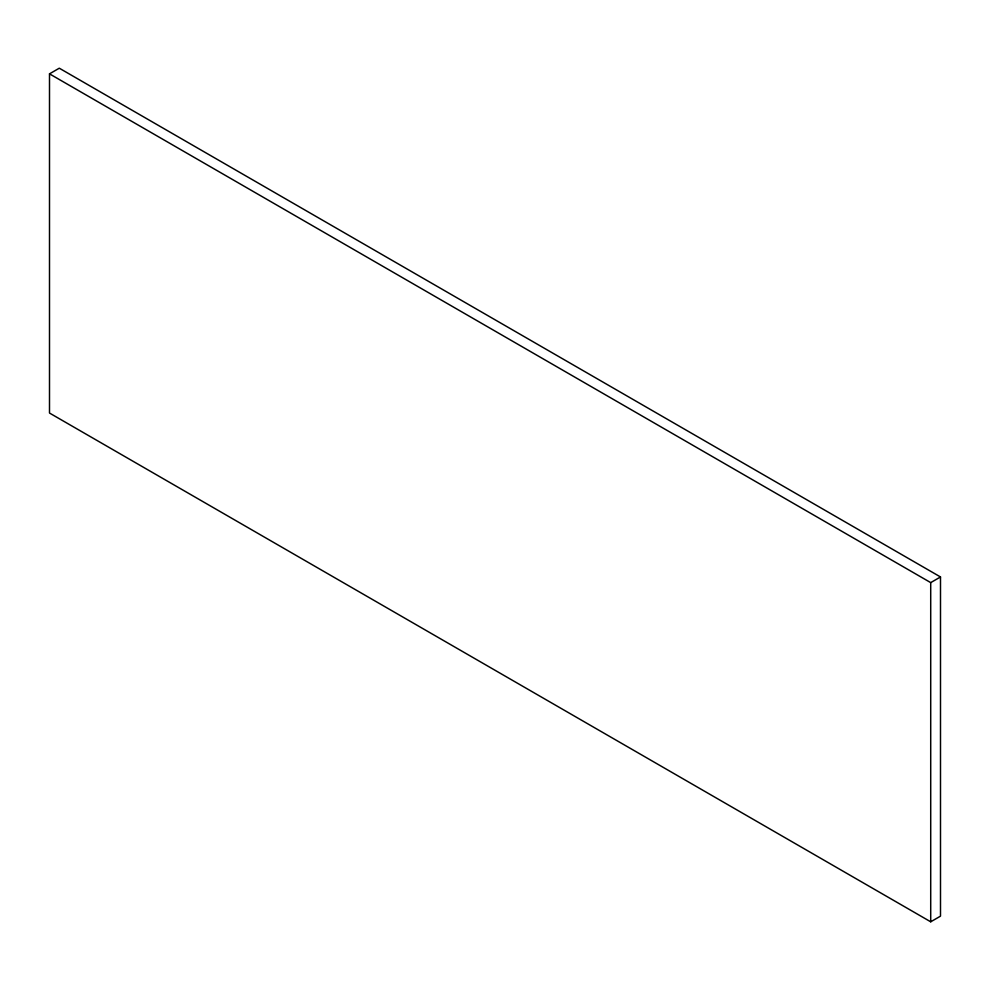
<?xml version="1.0" encoding="UTF-8"?>
<svg xmlns="http://www.w3.org/2000/svg" width="990" height="990" viewBox="0 0 990 990"><rect width="100%" height="100%" fill="white"/><g stroke="black" fill="none" stroke-linecap="round" stroke-linejoin="round"><path stroke-width="1.49" d="M49.5 73.854L59.289 68.199L940.5 576.96L940.5 916.146L930.711 921.801L49.5 413.04L49.5 73.854L930.711 582.615L940.5 576.96M930.711 582.615L930.711 921.801"/></g></svg>
